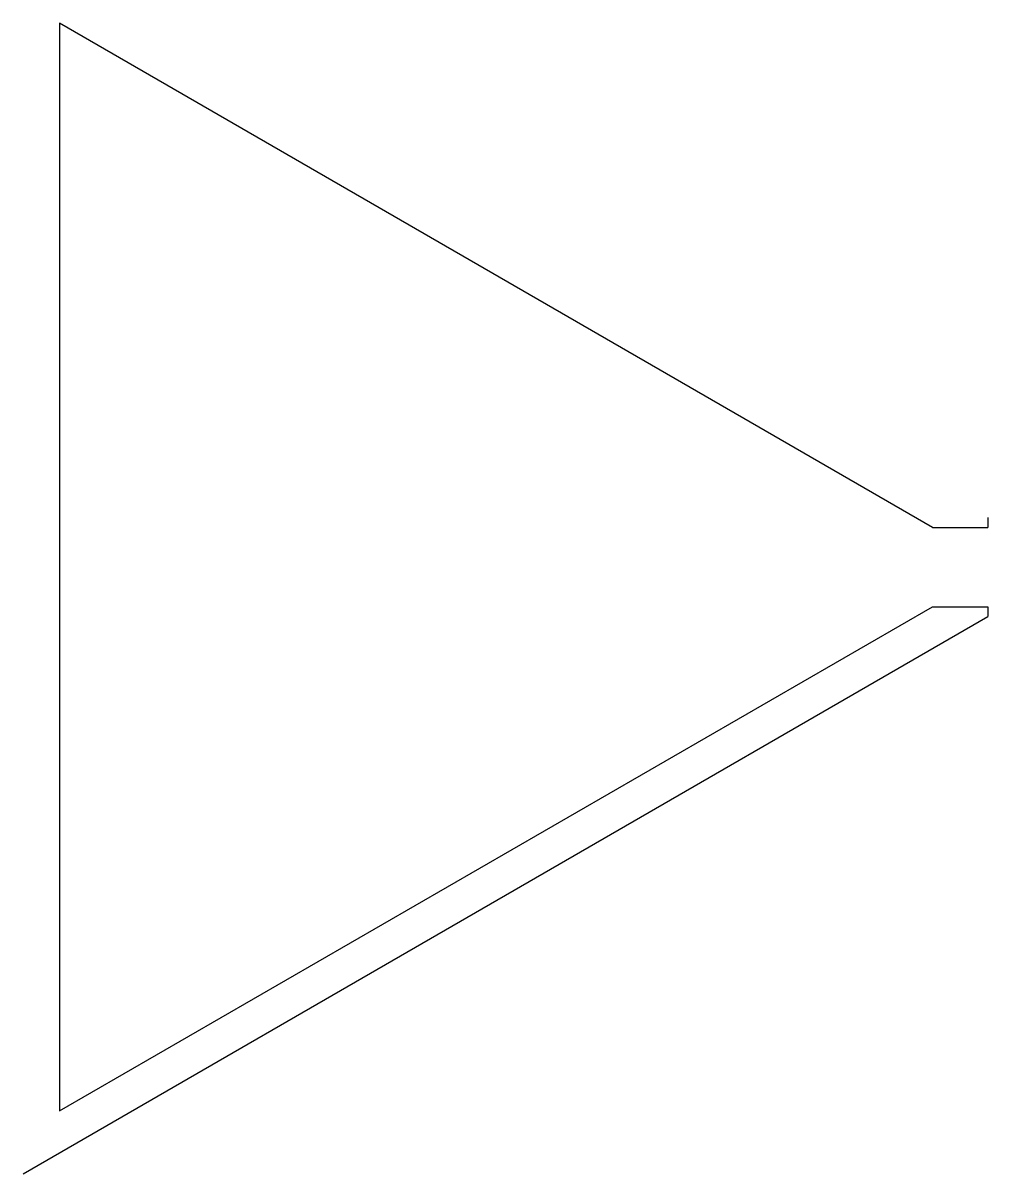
# Model space of a CAD drawing. Extents: x -53 to 93, y -92 to 82.
import ezdxf

# ---------------------------------------------------------------- set-up
doc = ezdxf.new("R2010")
doc.units = 0
doc.layers.get('0').update_dxf_attribs({"linetype": 'continuous'})

msp = doc.modelspace()

# ---------------------------------------------------------------- linework, layer by layer
at = {"color": 0}
for p, q in [((84.61, 6, 16.5), (-47.5, 82.27, 16.5)), ((-47.5, 82.27, 16.5), (-47.5, -82.27, 16.5)), ((93, 7.51, 16.5), (93, 6, 16.5)), ((84.61, 6, 16.5), (93, 6, 16.5)), ((-47.5, -82.27, 16.5), (84.61, -6, 16.5)), ((84.61, -6, 16.5), (93, -6, 16.5)), ((93, -6, 16.5), (93, -7.51, 16.5)), ((-53, -91.8, 16.5), (93, -7.51, 16.5))]:
    msp.add_line(p, q, dxfattribs=at)

doc.saveas('drawing.dxf')
